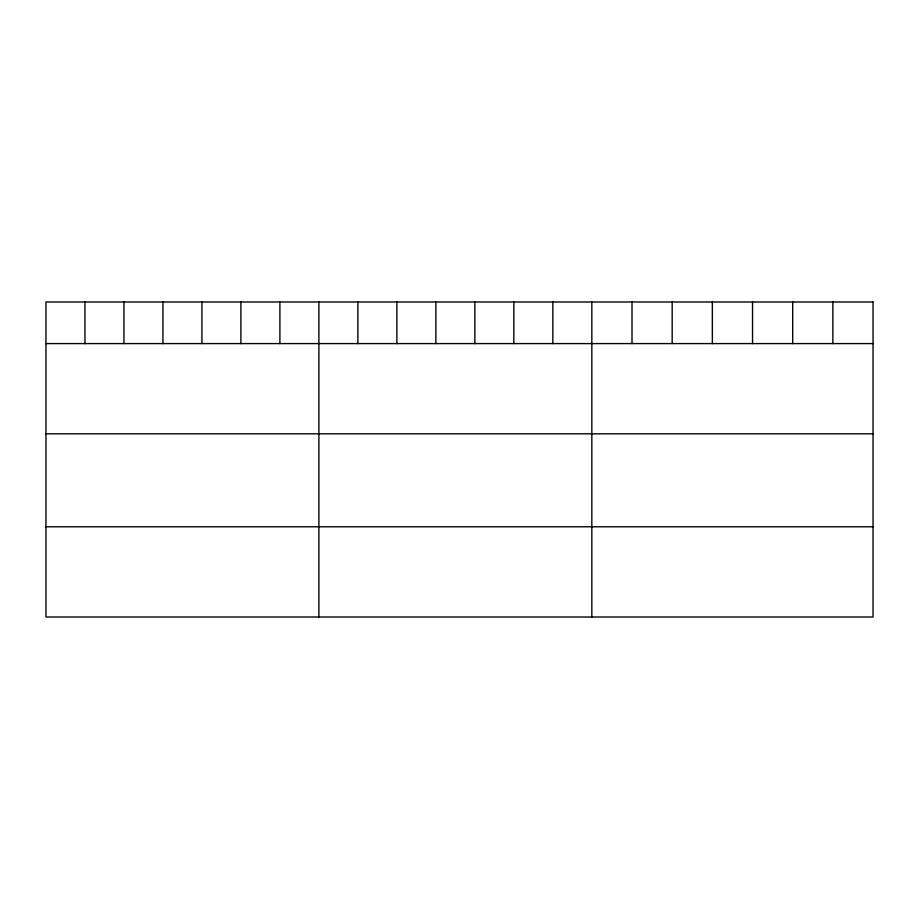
<?xml version="1.0" encoding="UTF-8"?>
<svg xmlns="http://www.w3.org/2000/svg" width="919" height="919" viewBox="0 0 919 919"><rect width="100%" height="100%" fill="white"/><g stroke="black" fill="none" stroke-linecap="round" stroke-linejoin="round"><path stroke-width="1.38" d="M45.95 343.591L873.05 343.591M45.95 433.814L873.05 433.814M45.95 526.782L873.05 526.782M832.878 301.995L832.878 343.591M792.706 301.995L792.706 343.591M752.535 301.995L752.535 343.591M712.351 301.995L712.351 343.591M672.18 301.995L672.18 343.591M632.008 301.995L632.008 343.591M591.836 301.995L591.836 617.005M552.847 301.995L552.847 343.591M513.847 301.995L513.847 343.591M474.859 301.995L474.859 343.591M435.87 301.995L435.87 343.591M396.882 301.995L396.882 343.591M357.882 301.995L357.882 343.591M318.893 301.995L318.893 617.005M279.904 301.995L279.904 343.591M240.904 301.995L240.904 343.591M201.916 301.995L201.916 343.591M162.927 301.995L162.927 343.591M123.939 301.995L123.939 343.591M84.939 301.995L84.939 343.591M873.05 301.995L45.95 301.995L45.95 617.005L873.05 617.005L873.05 301.995"/></g></svg>
